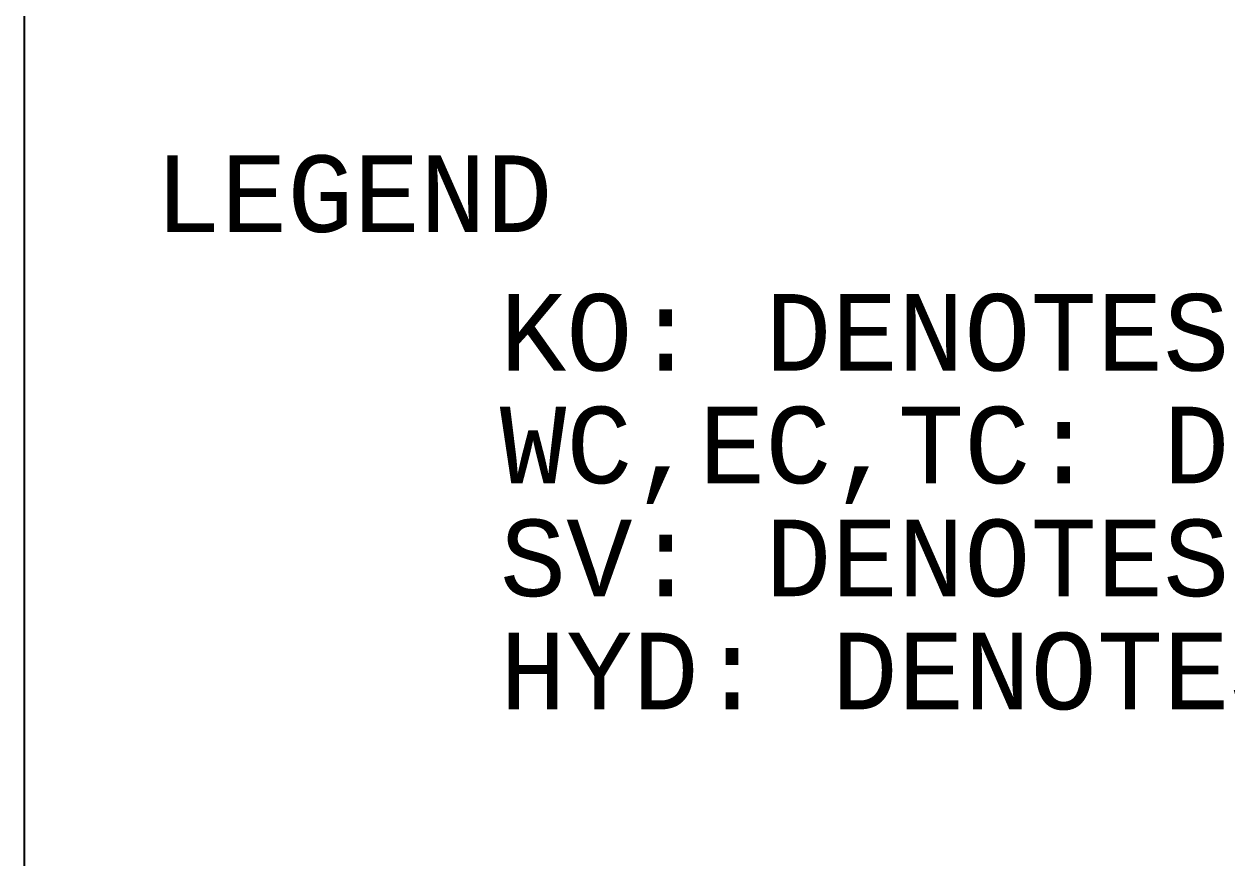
# Model space of a CAD drawing. Extents: x 477 to 783, y 495 to 674.
# Drawn here: x 579.055 to 584.03, y 628.518 to 631.968 of the extents above; entities that cross this region are included whole.
import ezdxf
from ezdxf.enums import TextEntityAlignment as Align

# ---------------------------------------------------------------- set-up
doc = ezdxf.new("R2010")
doc.units = 0
doc.layers.add('11', color=7, linetype='CONTINUOUS')
doc.styles.add('MONOTXT', font='MONOTXT', dxfattribs={"height": 0.2})
doc.styles.add('ROMANC', font='ROMANC', dxfattribs={"height": 0.2})

# ---------------------------------------------------------------- blocks, each defined once
blk = doc.blocks.new('LEGEN1')
at = {"layer": '11', "color": 2, "linetype": 'CONTINUOUS', "style": 'MONOTXT'}
blk.add_text('LEGEND', height=0.317, dxfattribs=at).set_placement((-14.769, 2.78), align=Align.MIDDLE)
for s, p in [('KO: DENOTES KERB OUTLET', (-14.164, 2.365)), ('WC,EC,TC: DENOTES SERVICE CONDUIT', (-14.164, 1.899)), ('SV: DENOTES STOP VALVE', (-14.164, 1.432)), ('HYD: DENOTES HYDRANT', (-14.164, 0.964))]:
    blk.add_text(s, height=0.317, dxfattribs=at).set_placement(p, align=Align.TOP_LEFT)
blk = doc.blocks.new('*O12')
at = {"layer": '11', "color": 6, "linetype": 'CONTINUOUS'}
blk.add_line((-39, 34.556), (-39, -18.243), dxfattribs=at)
at = {"layer": '11', "color": 4, "linetype": 'CONTINUOUS', "style": 'ROMANC'}
for tag, height in [('TAG70', 0.56), ('TAG40', 0.48)]:
    blk.add_attdef(tag, text='', height=height, dxfattribs=at).set_placement((0, 0), align=Align.MIDDLE_LEFT)
at = {"layer": '11', "color": 4, "linetype": 'CONTINUOUS', "style": 'MONOTXT', "width": 0.799582}
for tag in ['TAG10', 'TAG20', 'TAG30', 'TAG50', 'TAG60']:
    blk.add_attdef(tag, text='', height=0.479, dxfattribs=at).set_placement((0, 0), align=Align.MIDDLE_LEFT)
at = {"layer": '11', "color": 1, "linetype": 'CONTINUOUS', "style": 'MONOTXT'}
blk.add_attdef('TAG00', text='', height=0.4, dxfattribs=at).set_placement((0, 0), align=Align.TOP_CENTER)

msp = doc.modelspace()

# ---------------------------------------------------------------- block references
at = {"layer": '11', "color": 30, "linetype": 'CONTINUOUS'}
msp.add_blockref('*O12', (618.055, 634.138), dxfattribs=at)
at = {"layer": '11', "color": 2, "linetype": 'CONTINUOUS'}
msp.add_blockref('LEGEN1', (595.187, 628.486), dxfattribs=at)

doc.saveas('drawing.dxf')
